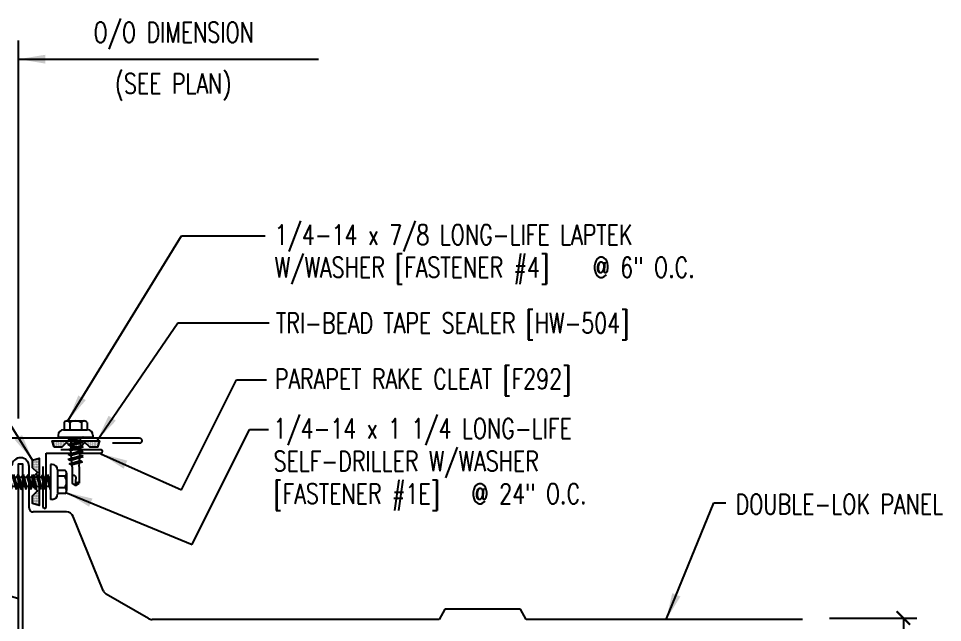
# Model space of a CAD drawing. Extents: x 10.1 to 39.2, y 12.3 to 39.
# Drawn here: x 22.02 to 39.24, y 27.73 to 38.97 of the extents above; entities that cross this region are included whole.
import ezdxf

# ---------------------------------------------------------------- set-up
doc = ezdxf.new("R2010")
doc.units = 0
doc.header["$LTSCALE"] = 4
doc.header["$MEASUREMENT"] = 0
doc.layers.get('0').update_dxf_attribs({"linetype": 'CONTINUOUS'})
doc.layers.get('DEFPOINTS').update_dxf_attribs({"linetype": 'CONTINUOUS'})
for name, color, linetype in [('ANNTEXT', 2, 'CONTINUOUS'), ('DIM', 7, 'CONTINUOUS'), ('FASTENER', 9, 'CONTINUOUS'), ('PANEL', 11, 'CONTINUOUS'), ('STLA', 10, 'CONTINUOUS'), ('TAPE', 8, 'CONTINUOUS'), ('TEXT', 2, 'CONTINUOUS'), ('TRIM', 6, 'CONTINUOUS')]:
    doc.layers.add(name, color=color, linetype=linetype)
doc.styles.add('TEXT1', font='ROMANS.shx', dxfattribs={"width": 0.75, "height": 0.375})
doc.dimstyles.new('DETAIL', dxfattribs={"dimscale": 4, "dimtxt": 0.09375, "dimasz": 0.0625, "dimexe": 0.0625, "dimexo": 0.125, "dimgap": 0.0625, "dimtad": 1, "dimdec": 4, "dimzin": 3, "dimdsep": 46, "dimlunit": 4, "dimtxsty": 'TEXT1', "dimblk": 'ARCHTICK', "dimcen": 0.0625, "dimclrd": 7, "dimclre": 7, "dimclrt": 2, "dimadec": 0, "dimazin": 0, "dimtfac": 0.59375, "dimtdec": 4, "dimtmove": 0, "dimatfit": 3, "dimfxl": 0, "dimfrac": 2, "dimtolj": 1, "dimtzin": 3, "dimarcsym": 0})
doc.dimstyles.new('DETAIL$7', dxfattribs={"dimscale": 4, "dimtxt": 0.09375, "dimasz": 0.125, "dimexe": 0.0625, "dimexo": 0.125, "dimgap": 0.0625, "dimtad": 1, "dimdec": 4, "dimzin": 3, "dimdsep": 46, "dimlunit": 4, "dimtxsty": 'TEXT1', "dimblk": 'ARCHTICK', "dimcen": 0.0625, "dimclrd": 7, "dimclre": 7, "dimclrt": 2, "dimadec": 0, "dimazin": 0, "dimtfac": 0.59375, "dimtdec": 4, "dimtmove": 2, "dimatfit": 3, "dimfxl": 0, "dimfrac": 2, "dimtolj": 1, "dimtzin": 3, "dimarcsym": 0})

# ---------------------------------------------------------------- blocks, each defined once
blk = doc.blocks.new('*X6')
at = {"color": 0}
for p, q in [((-0.434, 0.135), (-0.434, 0.135)), ((-0.434, 0.123), (-0.434, 0.123)), ((-0.422, 0.141), (-0.422, 0.141)), ((-0.422, 0.129), (-0.422, 0.129)), ((-0.422, 0.117), (-0.422, 0.117)), ((-0.422, 0.105), (-0.422, 0.105)), ((-0.422, 0.094), (-0.422, 0.094)), ((-0.422, 0.082), (-0.422, 0.082)), ((-0.41, 0.135), (-0.41, 0.135)), ((-0.41, 0.123), (-0.41, 0.123)), ((-0.41, 0.111), (-0.41, 0.111)), ((-0.41, 0.1), (-0.41, 0.1)), ((-0.41, 0.088), (-0.41, 0.088)), ((-0.41, 0.076), (-0.41, 0.076)), ((-0.41, 0.064), (-0.41, 0.064)), ((-0.41, 0.053), (-0.41, 0.053)), ((-0.41, 0.041), (-0.41, 0.041)), ((-0.398, 0.141), (-0.398, 0.141)), ((-0.398, 0.129), (-0.398, 0.129)), ((-0.398, 0.117), (-0.398, 0.117)), ((-0.398, 0.105), (-0.398, 0.105)), ((-0.398, 0.094), (-0.398, 0.094)), ((-0.398, 0.082), (-0.398, 0.082)), ((-0.398, 0.07), (-0.398, 0.07)), ((-0.398, 0.059), (-0.398, 0.059)), ((-0.398, 0.047), (-0.398, 0.047)), ((-0.398, 0.035), (-0.398, 0.035)), ((-0.398, 0.023), (-0.398, 0.023)), ((-0.387, 0.135), (-0.387, 0.135)), ((-0.387, 0.123), (-0.387, 0.123)), ((-0.387, 0.111), (-0.387, 0.111)), ((-0.387, 0.1), (-0.387, 0.1)), ((-0.387, 0.088), (-0.387, 0.088)), ((-0.387, 0.076), (-0.387, 0.076)), ((-0.387, 0.064), (-0.387, 0.064)), ((-0.387, 0.053), (-0.387, 0.053)), ((-0.387, 0.041), (-0.387, 0.041)), ((-0.387, 0.029), (-0.387, 0.029)), ((-0.375, 0.141), (-0.375, 0.141)), ((-0.375, 0.129), (-0.375, 0.129)), ((-0.375, 0.117), (-0.375, 0.117)), ((-0.375, 0.105), (-0.375, 0.105)), ((-0.375, 0.094), (-0.375, 0.094)), ((-0.375, 0.082), (-0.375, 0.082)), ((-0.375, 0.07), (-0.375, 0.07)), ((-0.375, 0.059), (-0.375, 0.059)), ((-0.375, 0.047), (-0.375, 0.047)), ((-0.375, 0.035), (-0.375, 0.035)), ((-0.375, 0.023), (-0.375, 0.023)), ((-0.363, 0.135), (-0.363, 0.135)), ((-0.363, 0.123), (-0.363, 0.123)), ((-0.363, 0.111), (-0.363, 0.111)), ((-0.363, 0.1), (-0.363, 0.1)), ((-0.363, 0.088), (-0.363, 0.088)), ((-0.363, 0.076), (-0.363, 0.076)), ((-0.363, 0.064), (-0.363, 0.064)), ((-0.363, 0.053), (-0.363, 0.053)), ((-0.363, 0.041), (-0.363, 0.041)), ((-0.363, 0.029), (-0.363, 0.029)), ((-0.352, 0.141), (-0.352, 0.141)), ((-0.352, 0.129), (-0.352, 0.129)), ((-0.352, 0.117), (-0.352, 0.117)), ((-0.352, 0.105), (-0.352, 0.105)), ((-0.352, 0.094), (-0.352, 0.094)), ((-0.352, 0.082), (-0.352, 0.082)), ((-0.352, 0.07), (-0.352, 0.07)), ((-0.352, 0.059), (-0.352, 0.059)), ((-0.352, 0.047), (-0.352, 0.047)), ((-0.352, 0.035), (-0.352, 0.035)), ((-0.352, 0.023), (-0.352, 0.023)), ((-0.34, 0.135), (-0.34, 0.135)), ((-0.34, 0.123), (-0.34, 0.123)), ((-0.34, 0.111), (-0.34, 0.111)), ((-0.34, 0.1), (-0.34, 0.1)), ((-0.34, 0.088), (-0.34, 0.088)), ((-0.34, 0.076), (-0.34, 0.076)), ((-0.34, 0.064), (-0.34, 0.064)), ((-0.34, 0.053), (-0.34, 0.053)), ((-0.34, 0.041), (-0.34, 0.041)), ((-0.34, 0.029), (-0.34, 0.029)), ((-0.328, 0.141), (-0.328, 0.141)), ((-0.328, 0.129), (-0.328, 0.129)), ((-0.328, 0.117), (-0.328, 0.117)), ((-0.328, 0.105), (-0.328, 0.105)), ((-0.328, 0.094), (-0.328, 0.094)), ((-0.328, 0.082), (-0.328, 0.082)), ((-0.328, 0.07), (-0.328, 0.07)), ((-0.328, 0.059), (-0.328, 0.059)), ((-0.328, 0.047), (-0.328, 0.047)), ((-0.328, 0.035), (-0.328, 0.035)), ((-0.328, 0.023), (-0.328, 0.023)), ((-0.316, 0.135), (-0.316, 0.135)), ((-0.316, 0.123), (-0.316, 0.123)), ((-0.316, 0.111), (-0.316, 0.111)), ((-0.316, 0.1), (-0.316, 0.1)), ((-0.316, 0.088), (-0.316, 0.088)), ((-0.316, 0.076), (-0.316, 0.076)), ((-0.316, 0.064), (-0.316, 0.064)), ((-0.316, 0.053), (-0.316, 0.053)), ((-0.316, 0.041), (-0.316, 0.041)), ((-0.316, 0.029), (-0.316, 0.029)), ((-0.305, 0.141), (-0.305, 0.141)), ((-0.305, 0.129), (-0.305, 0.129)), ((-0.305, 0.117), (-0.305, 0.117)), ((-0.305, 0.105), (-0.305, 0.105)), ((-0.305, 0.094), (-0.305, 0.094)), ((-0.305, 0.082), (-0.305, 0.082)), ((-0.305, 0.07), (-0.305, 0.07)), ((-0.305, 0.059), (-0.305, 0.059)), ((-0.305, 0.047), (-0.305, 0.047)), ((-0.305, 0.035), (-0.305, 0.035)), ((-0.305, 0.023), (-0.305, 0.023)), ((-0.293, 0.135), (-0.293, 0.135)), ((-0.293, 0.123), (-0.293, 0.123)), ((-0.293, 0.111), (-0.293, 0.111)), ((-0.293, 0.1), (-0.293, 0.1)), ((-0.293, 0.088), (-0.293, 0.088)), ((-0.293, 0.076), (-0.293, 0.076)), ((-0.293, 0.064), (-0.293, 0.064)), ((-0.293, 0.053), (-0.293, 0.053)), ((-0.293, 0.041), (-0.293, 0.041)), ((-0.293, 0.029), (-0.293, 0.029)), ((-0.281, 0.141), (-0.281, 0.141)), ((-0.281, 0.129), (-0.281, 0.129)), ((-0.281, 0.117), (-0.281, 0.117)), ((-0.281, 0.105), (-0.281, 0.105)), ((-0.281, 0.094), (-0.281, 0.094)), ((-0.281, 0.082), (-0.281, 0.082)), ((-0.281, 0.07), (-0.281, 0.07)), ((-0.281, 0.059), (-0.281, 0.059)), ((-0.281, 0.047), (-0.281, 0.047)), ((-0.281, 0.035), (-0.281, 0.035)), ((-0.281, 0.023), (-0.281, 0.023)), ((-0.27, 0.135), (-0.27, 0.135)), ((-0.27, 0.123), (-0.27, 0.123)), ((-0.27, 0.111), (-0.27, 0.111)), ((-0.27, 0.1), (-0.27, 0.1)), ((-0.27, 0.088), (-0.27, 0.088)), ((-0.27, 0.076), (-0.27, 0.076)), ((-0.27, 0.064), (-0.27, 0.064)), ((-0.27, 0.053), (-0.27, 0.053)), ((-0.27, 0.041), (-0.27, 0.041)), ((-0.27, 0.029), (-0.27, 0.029)), ((-0.258, 0.141), (-0.258, 0.141)), ((-0.258, 0.129), (-0.258, 0.129)), ((-0.258, 0.117), (-0.258, 0.117)), ((-0.258, 0.105), (-0.258, 0.105)), ((-0.258, 0.094), (-0.258, 0.094)), ((-0.258, 0.082), (-0.258, 0.082)), ((-0.258, 0.07), (-0.258, 0.07)), ((-0.258, 0.059), (-0.258, 0.059)), ((-0.258, 0.047), (-0.258, 0.047)), ((-0.258, 0.035), (-0.258, 0.035)), ((-0.258, 0.023), (-0.258, 0.023)), ((-0.246, 0.135), (-0.246, 0.135)), ((-0.246, 0.123), (-0.246, 0.123)), ((-0.246, 0.111), (-0.246, 0.111)), ((-0.246, 0.1), (-0.246, 0.1)), ((-0.246, 0.088), (-0.246, 0.088)), ((-0.246, 0.076), (-0.246, 0.076)), ((-0.246, 0.064), (-0.246, 0.064)), ((-0.246, 0.053), (-0.246, 0.053)), ((-0.246, 0.041), (-0.246, 0.041)), ((-0.234, 0.141), (-0.234, 0.141)), ((-0.234, 0.129), (-0.234, 0.129)), ((-0.234, 0.117), (-0.234, 0.117)), ((-0.234, 0.105), (-0.234, 0.105)), ((-0.234, 0.094), (-0.234, 0.094)), ((-0.234, 0.082), (-0.234, 0.082)), ((-0.234, 0.07), (-0.234, 0.07)), ((-0.234, 0.059), (-0.234, 0.059)), ((-0.234, 0.047), (-0.234, 0.047)), ((-0.223, 0.135), (-0.223, 0.135)), ((-0.223, 0.123), (-0.223, 0.123)), ((-0.223, 0.111), (-0.223, 0.111)), ((-0.223, 0.1), (-0.223, 0.1)), ((-0.223, 0.088), (-0.223, 0.088)), ((-0.223, 0.076), (-0.223, 0.076)), ((-0.223, 0.064), (-0.223, 0.064)), ((-0.211, 0.141), (-0.211, 0.141)), ((-0.211, 0.129), (-0.211, 0.129)), ((-0.211, 0.117), (-0.211, 0.117)), ((-0.211, 0.105), (-0.211, 0.105)), ((-0.211, 0.094), (-0.211, 0.094)), ((-0.211, 0.082), (-0.211, 0.082)), ((-0.211, 0.07), (-0.211, 0.07)), ((-0.199, 0.135), (-0.199, 0.135)), ((-0.199, 0.123), (-0.199, 0.123)), ((-0.199, 0.111), (-0.199, 0.111)), ((-0.199, 0.1), (-0.199, 0.1)), ((-0.199, 0.088), (-0.199, 0.088)), ((-0.188, 0.141), (-0.188, 0.141)), ((-0.188, 0.129), (-0.188, 0.129)), ((-0.188, 0.117), (-0.188, 0.117)), ((-0.188, 0.105), (-0.188, 0.105)), ((-0.188, 0.094), (-0.188, 0.094)), ((-0.176, 0.135), (-0.176, 0.135)), ((-0.176, 0.123), (-0.176, 0.123)), ((-0.176, 0.111), (-0.176, 0.111)), ((-0.164, 0.141), (-0.164, 0.141)), ((-0.164, 0.129), (-0.164, 0.129)), ((-0.164, 0.117), (-0.164, 0.117)), ((-0.164, 0.105), (-0.164, 0.105)), ((-0.152, 0.135), (-0.152, 0.135)), ((-0.152, 0.123), (-0.152, 0.123)), ((-0.152, 0.111), (-0.152, 0.111)), ((-0.152, 0.1), (-0.152, 0.1)), ((-0.141, 0.141), (-0.141, 0.141)), ((-0.141, 0.129), (-0.141, 0.129)), ((-0.141, 0.117), (-0.141, 0.117)), ((-0.141, 0.105), (-0.141, 0.105)), ((-0.141, 0.094), (-0.141, 0.094)), ((-0.141, 0.082), (-0.141, 0.082)), ((-0.129, 0.135), (-0.129, 0.135)), ((-0.129, 0.123), (-0.129, 0.123)), ((-0.129, 0.111), (-0.129, 0.111)), ((-0.129, 0.1), (-0.129, 0.1)), ((-0.129, 0.088), (-0.129, 0.088)), ((-0.129, 0.076), (-0.129, 0.076)), ((-0.117, 0.141), (-0.117, 0.141)), ((-0.117, 0.129), (-0.117, 0.129)), ((-0.117, 0.117), (-0.117, 0.117)), ((-0.117, 0.105), (-0.117, 0.105)), ((-0.117, 0.094), (-0.117, 0.094)), ((-0.117, 0.082), (-0.117, 0.082)), ((-0.117, 0.07), (-0.117, 0.07)), ((-0.117, 0.059), (-0.117, 0.059)), ((-0.105, 0.135), (-0.105, 0.135)), ((-0.105, 0.123), (-0.105, 0.123)), ((-0.105, 0.111), (-0.105, 0.111)), ((-0.105, 0.1), (-0.105, 0.1)), ((-0.105, 0.088), (-0.105, 0.088)), ((-0.105, 0.076), (-0.105, 0.076)), ((-0.105, 0.064), (-0.105, 0.064)), ((-0.105, 0.053), (-0.105, 0.053)), ((-0.094, 0.141), (-0.094, 0.141)), ((-0.094, 0.129), (-0.094, 0.129)), ((-0.094, 0.117), (-0.094, 0.117)), ((-0.094, 0.105), (-0.094, 0.105)), ((-0.094, 0.094), (-0.094, 0.094)), ((-0.094, 0.082), (-0.094, 0.082)), ((-0.094, 0.07), (-0.094, 0.07)), ((-0.094, 0.059), (-0.094, 0.059)), ((-0.094, 0.047), (-0.094, 0.047)), ((-0.094, 0.035), (-0.094, 0.035)), ((-0.082, 0.135), (-0.082, 0.135)), ((-0.082, 0.123), (-0.082, 0.123)), ((-0.082, 0.111), (-0.082, 0.111)), ((-0.082, 0.1), (-0.082, 0.1)), ((-0.082, 0.088), (-0.082, 0.088)), ((-0.082, 0.076), (-0.082, 0.076)), ((-0.082, 0.064), (-0.082, 0.064)), ((-0.082, 0.053), (-0.082, 0.053)), ((-0.082, 0.041), (-0.082, 0.041)), ((-0.082, 0.029), (-0.082, 0.029)), ((-0.07, 0.141), (-0.07, 0.141)), ((-0.07, 0.129), (-0.07, 0.129)), ((-0.07, 0.117), (-0.07, 0.117)), ((-0.07, 0.105), (-0.07, 0.105)), ((-0.07, 0.094), (-0.07, 0.094)), ((-0.07, 0.082), (-0.07, 0.082)), ((-0.07, 0.07), (-0.07, 0.07)), ((-0.07, 0.059), (-0.07, 0.059)), ((-0.07, 0.047), (-0.07, 0.047)), ((-0.07, 0.035), (-0.07, 0.035)), ((-0.07, 0.023), (-0.07, 0.023)), ((-0.059, 0.135), (-0.059, 0.135)), ((-0.059, 0.123), (-0.059, 0.123)), ((-0.059, 0.111), (-0.059, 0.111)), ((-0.059, 0.1), (-0.059, 0.1)), ((-0.059, 0.088), (-0.059, 0.088)), ((-0.059, 0.076), (-0.059, 0.076)), ((-0.059, 0.064), (-0.059, 0.064)), ((-0.059, 0.053), (-0.059, 0.053)), ((-0.059, 0.041), (-0.059, 0.041)), ((-0.059, 0.029), (-0.059, 0.029)), ((-0.047, 0.141), (-0.047, 0.141)), ((-0.047, 0.129), (-0.047, 0.129)), ((-0.047, 0.117), (-0.047, 0.117)), ((-0.047, 0.105), (-0.047, 0.105)), ((-0.047, 0.094), (-0.047, 0.094)), ((-0.047, 0.082), (-0.047, 0.082)), ((-0.047, 0.07), (-0.047, 0.07)), ((-0.047, 0.059), (-0.047, 0.059)), ((-0.047, 0.047), (-0.047, 0.047)), ((-0.047, 0.035), (-0.047, 0.035)), ((-0.047, 0.023), (-0.047, 0.023)), ((-0.035, 0.135), (-0.035, 0.135)), ((-0.035, 0.123), (-0.035, 0.123)), ((-0.035, 0.111), (-0.035, 0.111)), ((-0.035, 0.1), (-0.035, 0.1)), ((-0.035, 0.088), (-0.035, 0.088)), ((-0.035, 0.076), (-0.035, 0.076)), ((-0.035, 0.064), (-0.035, 0.064)), ((-0.035, 0.053), (-0.035, 0.053)), ((-0.035, 0.041), (-0.035, 0.041)), ((-0.035, 0.029), (-0.035, 0.029)), ((-0.023, 0.141), (-0.023, 0.141)), ((-0.023, 0.129), (-0.023, 0.129)), ((-0.023, 0.117), (-0.023, 0.117)), ((-0.023, 0.105), (-0.023, 0.105)), ((-0.023, 0.094), (-0.023, 0.094)), ((-0.023, 0.082), (-0.023, 0.082)), ((-0.023, 0.07), (-0.023, 0.07)), ((-0.023, 0.059), (-0.023, 0.059)), ((-0.023, 0.047), (-0.023, 0.047)), ((-0.023, 0.035), (-0.023, 0.035)), ((-0.023, 0.023), (-0.023, 0.023)), ((-0.012, 0.135), (-0.012, 0.135)), ((-0.012, 0.123), (-0.012, 0.123)), ((-0.012, 0.111), (-0.012, 0.111)), ((-0.012, 0.1), (-0.012, 0.1)), ((-0.012, 0.088), (-0.012, 0.088)), ((-0.012, 0.076), (-0.012, 0.076)), ((-0.012, 0.064), (-0.012, 0.064)), ((-0.012, 0.053), (-0.012, 0.053)), ((-0.012, 0.041), (-0.012, 0.041)), ((-0.012, 0.029), (-0.012, 0.029)), ((0, 0.141), (0, 0.141)), ((0, 0.129), (0, 0.129)), ((0, 0.117), (0, 0.117)), ((0, 0.105), (0, 0.105)), ((0, 0.094), (0, 0.094)), ((0, 0.082), (0, 0.082)), ((0, 0.07), (0, 0.07)), ((0, 0.059), (0, 0.059)), ((0, 0.047), (0, 0.047)), ((0, 0.035), (0, 0.035)), ((0, 0.023), (0, 0.023)), ((0.012, 0.135), (0.012, 0.135)), ((0.012, 0.123), (0.012, 0.123)), ((0.012, 0.111), (0.012, 0.111)), ((0.012, 0.1), (0.012, 0.1)), ((0.012, 0.088), (0.012, 0.088)), ((0.012, 0.076), (0.012, 0.076)), ((0.012, 0.064), (0.012, 0.064)), ((0.012, 0.053), (0.012, 0.053)), ((0.012, 0.041), (0.012, 0.041)), ((0.012, 0.029), (0.012, 0.029)), ((0.023, 0.141), (0.023, 0.141)), ((0.023, 0.129), (0.023, 0.129)), ((0.023, 0.117), (0.023, 0.117)), ((0.023, 0.105), (0.023, 0.105)), ((0.023, 0.094), (0.023, 0.094)), ((0.023, 0.082), (0.023, 0.082)), ((0.023, 0.07), (0.023, 0.07)), ((0.023, 0.059), (0.023, 0.059)), ((0.023, 0.047), (0.023, 0.047)), ((0.023, 0.035), (0.023, 0.035)), ((0.023, 0.023), (0.023, 0.023)), ((0.035, 0.135), (0.035, 0.135)), ((0.035, 0.123), (0.035, 0.123)), ((0.035, 0.111), (0.035, 0.111)), ((0.035, 0.1), (0.035, 0.1)), ((0.035, 0.088), (0.035, 0.088)), ((0.035, 0.076), (0.035, 0.076)), ((0.035, 0.064), (0.035, 0.064)), ((0.035, 0.053), (0.035, 0.053)), ((0.035, 0.041), (0.035, 0.041)), ((0.035, 0.029), (0.035, 0.029)), ((0.047, 0.141), (0.047, 0.141)), ((0.047, 0.129), (0.047, 0.129)), ((0.047, 0.117), (0.047, 0.117)), ((0.047, 0.105), (0.047, 0.105)), ((0.047, 0.094), (0.047, 0.094)), ((0.047, 0.082), (0.047, 0.082)), ((0.047, 0.07), (0.047, 0.07)), ((0.047, 0.059), (0.047, 0.059)), ((0.047, 0.047), (0.047, 0.047)), ((0.047, 0.035), (0.047, 0.035)), ((0.047, 0.023), (0.047, 0.023)), ((0.059, 0.135), (0.059, 0.135)), ((0.059, 0.123), (0.059, 0.123)), ((0.059, 0.111), (0.059, 0.111)), ((0.059, 0.1), (0.059, 0.1)), ((0.059, 0.088), (0.059, 0.088)), ((0.059, 0.076), (0.059, 0.076)), ((0.059, 0.064), (0.059, 0.064)), ((0.059, 0.053), (0.059, 0.053)), ((0.059, 0.041), (0.059, 0.041)), ((0.059, 0.029), (0.059, 0.029)), ((0.07, 0.141), (0.07, 0.141)), ((0.07, 0.129), (0.07, 0.129)), ((0.07, 0.117), (0.07, 0.117)), ((0.07, 0.105), (0.07, 0.105)), ((0.07, 0.094), (0.07, 0.094)), ((0.07, 0.082), (0.07, 0.082)), ((0.07, 0.07), (0.07, 0.07)), ((0.07, 0.059), (0.07, 0.059)), ((0.07, 0.047), (0.07, 0.047)), ((0.07, 0.035), (0.07, 0.035)), ((0.07, 0.023), (0.07, 0.023)), ((0.082, 0.135), (0.082, 0.135)), ((0.082, 0.123), (0.082, 0.123)), ((0.082, 0.111), (0.082, 0.111)), ((0.082, 0.1), (0.082, 0.1)), ((0.082, 0.088), (0.082, 0.088)), ((0.082, 0.076), (0.082, 0.076)), ((0.082, 0.064), (0.082, 0.064)), ((0.082, 0.053), (0.082, 0.053)), ((0.082, 0.041), (0.082, 0.041)), ((0.082, 0.029), (0.082, 0.029)), ((0.094, 0.141), (0.094, 0.141)), ((0.094, 0.129), (0.094, 0.129)), ((0.094, 0.117), (0.094, 0.117)), ((0.094, 0.105), (0.094, 0.105)), ((0.094, 0.094), (0.094, 0.094)), ((0.094, 0.082), (0.094, 0.082)), ((0.094, 0.07), (0.094, 0.07)), ((0.094, 0.059), (0.094, 0.059)), ((0.094, 0.047), (0.094, 0.047)), ((0.094, 0.035), (0.094, 0.035)), ((0.105, 0.135), (0.105, 0.135)), ((0.105, 0.123), (0.105, 0.123)), ((0.105, 0.111), (0.105, 0.111)), ((0.105, 0.1), (0.105, 0.1)), ((0.105, 0.088), (0.105, 0.088)), ((0.105, 0.076), (0.105, 0.076)), ((0.105, 0.064), (0.105, 0.064)), ((0.105, 0.053), (0.105, 0.053)), ((0.117, 0.141), (0.117, 0.141)), ((0.117, 0.129), (0.117, 0.129)), ((0.117, 0.117), (0.117, 0.117)), ((0.117, 0.105), (0.117, 0.105)), ((0.117, 0.094), (0.117, 0.094)), ((0.117, 0.082), (0.117, 0.082)), ((0.117, 0.07), (0.117, 0.07)), ((0.117, 0.059), (0.117, 0.059)), ((0.129, 0.135), (0.129, 0.135)), ((0.129, 0.123), (0.129, 0.123)), ((0.129, 0.111), (0.129, 0.111)), ((0.129, 0.1), (0.129, 0.1)), ((0.129, 0.088), (0.129, 0.088)), ((0.129, 0.076), (0.129, 0.076)), ((0.141, 0.141), (0.141, 0.141)), ((0.141, 0.129), (0.141, 0.129)), ((0.141, 0.117), (0.141, 0.117)), ((0.141, 0.105), (0.141, 0.105)), ((0.141, 0.094), (0.141, 0.094)), ((0.141, 0.082), (0.141, 0.082)), ((0.152, 0.135), (0.152, 0.135)), ((0.152, 0.123), (0.152, 0.123)), ((0.152, 0.111), (0.152, 0.111)), ((0.152, 0.1), (0.152, 0.1)), ((0.164, 0.141), (0.164, 0.141)), ((0.164, 0.129), (0.164, 0.129)), ((0.164, 0.117), (0.164, 0.117)), ((0.164, 0.105), (0.164, 0.105)), ((0.176, 0.135), (0.176, 0.135)), ((0.176, 0.123), (0.176, 0.123)), ((0.176, 0.111), (0.176, 0.111)), ((0.188, 0.141), (0.188, 0.141)), ((0.188, 0.129), (0.188, 0.129)), ((0.188, 0.117), (0.188, 0.117)), ((0.188, 0.105), (0.188, 0.105)), ((0.188, 0.094), (0.188, 0.094)), ((0.199, 0.135), (0.199, 0.135)), ((0.199, 0.123), (0.199, 0.123)), ((0.199, 0.111), (0.199, 0.111)), ((0.199, 0.1), (0.199, 0.1)), ((0.199, 0.088), (0.199, 0.088)), ((0.211, 0.141), (0.211, 0.141)), ((0.211, 0.129), (0.211, 0.129)), ((0.211, 0.117), (0.211, 0.117)), ((0.211, 0.105), (0.211, 0.105)), ((0.211, 0.094), (0.211, 0.094)), ((0.211, 0.082), (0.211, 0.082)), ((0.211, 0.07), (0.211, 0.07)), ((0.223, 0.135), (0.223, 0.135)), ((0.223, 0.123), (0.223, 0.123)), ((0.223, 0.111), (0.223, 0.111)), ((0.223, 0.1), (0.223, 0.1)), ((0.223, 0.088), (0.223, 0.088)), ((0.223, 0.076), (0.223, 0.076)), ((0.223, 0.064), (0.223, 0.064)), ((0.234, 0.141), (0.234, 0.141)), ((0.234, 0.129), (0.234, 0.129)), ((0.234, 0.117), (0.234, 0.117)), ((0.234, 0.105), (0.234, 0.105)), ((0.234, 0.094), (0.234, 0.094)), ((0.234, 0.082), (0.234, 0.082)), ((0.234, 0.07), (0.234, 0.07)), ((0.234, 0.059), (0.234, 0.059)), ((0.234, 0.047), (0.234, 0.047)), ((0.246, 0.135), (0.246, 0.135)), ((0.246, 0.123), (0.246, 0.123)), ((0.246, 0.111), (0.246, 0.111)), ((0.246, 0.1), (0.246, 0.1)), ((0.246, 0.088), (0.246, 0.088)), ((0.246, 0.076), (0.246, 0.076)), ((0.246, 0.064), (0.246, 0.064)), ((0.246, 0.053), (0.246, 0.053)), ((0.246, 0.041), (0.246, 0.041)), ((0.258, 0.141), (0.258, 0.141)), ((0.258, 0.129), (0.258, 0.129)), ((0.258, 0.117), (0.258, 0.117)), ((0.258, 0.105), (0.258, 0.105)), ((0.258, 0.094), (0.258, 0.094)), ((0.258, 0.082), (0.258, 0.082)), ((0.258, 0.07), (0.258, 0.07)), ((0.258, 0.059), (0.258, 0.059)), ((0.258, 0.047), (0.258, 0.047)), ((0.258, 0.035), (0.258, 0.035)), ((0.258, 0.023), (0.258, 0.023)), ((0.27, 0.135), (0.27, 0.135)), ((0.27, 0.123), (0.27, 0.123)), ((0.27, 0.111), (0.27, 0.111)), ((0.27, 0.1), (0.27, 0.1)), ((0.27, 0.088), (0.27, 0.088)), ((0.27, 0.076), (0.27, 0.076)), ((0.27, 0.064), (0.27, 0.064)), ((0.27, 0.053), (0.27, 0.053)), ((0.27, 0.041), (0.27, 0.041)), ((0.27, 0.029), (0.27, 0.029)), ((0.281, 0.141), (0.281, 0.141)), ((0.281, 0.129), (0.281, 0.129)), ((0.281, 0.117), (0.281, 0.117)), ((0.281, 0.105), (0.281, 0.105)), ((0.281, 0.094), (0.281, 0.094)), ((0.281, 0.082), (0.281, 0.082)), ((0.281, 0.07), (0.281, 0.07)), ((0.281, 0.059), (0.281, 0.059)), ((0.281, 0.047), (0.281, 0.047)), ((0.281, 0.035), (0.281, 0.035)), ((0.281, 0.023), (0.281, 0.023)), ((0.293, 0.135), (0.293, 0.135)), ((0.293, 0.123), (0.293, 0.123)), ((0.293, 0.111), (0.293, 0.111)), ((0.293, 0.1), (0.293, 0.1)), ((0.293, 0.088), (0.293, 0.088)), ((0.293, 0.076), (0.293, 0.076)), ((0.293, 0.064), (0.293, 0.064)), ((0.293, 0.053), (0.293, 0.053)), ((0.293, 0.041), (0.293, 0.041)), ((0.293, 0.029), (0.293, 0.029)), ((0.305, 0.141), (0.305, 0.141)), ((0.305, 0.129), (0.305, 0.129)), ((0.305, 0.117), (0.305, 0.117)), ((0.305, 0.105), (0.305, 0.105)), ((0.305, 0.094), (0.305, 0.094)), ((0.305, 0.082), (0.305, 0.082)), ((0.305, 0.07), (0.305, 0.07)), ((0.305, 0.059), (0.305, 0.059)), ((0.305, 0.047), (0.305, 0.047)), ((0.305, 0.035), (0.305, 0.035)), ((0.305, 0.023), (0.305, 0.023)), ((0.316, 0.135), (0.316, 0.135)), ((0.316, 0.123), (0.316, 0.123)), ((0.316, 0.111), (0.316, 0.111)), ((0.316, 0.1), (0.316, 0.1)), ((0.316, 0.088), (0.316, 0.088)), ((0.316, 0.076), (0.316, 0.076)), ((0.316, 0.064), (0.316, 0.064)), ((0.316, 0.053), (0.316, 0.053)), ((0.316, 0.041), (0.316, 0.041)), ((0.316, 0.029), (0.316, 0.029)), ((0.328, 0.141), (0.328, 0.141)), ((0.328, 0.129), (0.328, 0.129)), ((0.328, 0.117), (0.328, 0.117)), ((0.328, 0.105), (0.328, 0.105)), ((0.328, 0.094), (0.328, 0.094)), ((0.328, 0.082), (0.328, 0.082)), ((0.328, 0.07), (0.328, 0.07)), ((0.328, 0.059), (0.328, 0.059)), ((0.328, 0.047), (0.328, 0.047)), ((0.328, 0.035), (0.328, 0.035)), ((0.328, 0.023), (0.328, 0.023)), ((0.34, 0.135), (0.34, 0.135)), ((0.34, 0.123), (0.34, 0.123)), ((0.34, 0.111), (0.34, 0.111)), ((0.34, 0.1), (0.34, 0.1)), ((0.34, 0.088), (0.34, 0.088)), ((0.34, 0.076), (0.34, 0.076)), ((0.34, 0.064), (0.34, 0.064)), ((0.34, 0.053), (0.34, 0.053)), ((0.34, 0.041), (0.34, 0.041)), ((0.34, 0.029), (0.34, 0.029)), ((0.352, 0.141), (0.352, 0.141)), ((0.352, 0.129), (0.352, 0.129)), ((0.352, 0.117), (0.352, 0.117)), ((0.352, 0.105), (0.352, 0.105)), ((0.352, 0.094), (0.352, 0.094)), ((0.352, 0.082), (0.352, 0.082)), ((0.352, 0.07), (0.352, 0.07)), ((0.352, 0.059), (0.352, 0.059)), ((0.352, 0.047), (0.352, 0.047)), ((0.352, 0.035), (0.352, 0.035)), ((0.352, 0.023), (0.352, 0.023)), ((0.363, 0.135), (0.363, 0.135)), ((0.363, 0.123), (0.363, 0.123)), ((0.363, 0.111), (0.363, 0.111)), ((0.363, 0.1), (0.363, 0.1)), ((0.363, 0.088), (0.363, 0.088)), ((0.363, 0.076), (0.363, 0.076)), ((0.363, 0.064), (0.363, 0.064)), ((0.363, 0.053), (0.363, 0.053)), ((0.363, 0.041), (0.363, 0.041)), ((0.363, 0.029), (0.363, 0.029)), ((0.375, 0.141), (0.375, 0.141)), ((0.375, 0.129), (0.375, 0.129)), ((0.375, 0.117), (0.375, 0.117)), ((0.375, 0.105), (0.375, 0.105)), ((0.375, 0.094), (0.375, 0.094)), ((0.375, 0.082), (0.375, 0.082)), ((0.375, 0.07), (0.375, 0.07)), ((0.375, 0.059), (0.375, 0.059)), ((0.375, 0.047), (0.375, 0.047)), ((0.375, 0.035), (0.375, 0.035)), ((0.375, 0.023), (0.375, 0.023)), ((0.387, 0.135), (0.387, 0.135)), ((0.387, 0.123), (0.387, 0.123)), ((0.387, 0.111), (0.387, 0.111)), ((0.387, 0.1), (0.387, 0.1)), ((0.387, 0.088), (0.387, 0.088)), ((0.387, 0.076), (0.387, 0.076)), ((0.387, 0.064), (0.387, 0.064)), ((0.387, 0.053), (0.387, 0.053)), ((0.387, 0.041), (0.387, 0.041)), ((0.387, 0.029), (0.387, 0.029)), ((0.398, 0.141), (0.398, 0.141)), ((0.398, 0.129), (0.398, 0.129)), ((0.398, 0.117), (0.398, 0.117)), ((0.398, 0.105), (0.398, 0.105)), ((0.398, 0.094), (0.398, 0.094)), ((0.398, 0.082), (0.398, 0.082)), ((0.398, 0.07), (0.398, 0.07)), ((0.398, 0.059), (0.398, 0.059)), ((0.398, 0.047), (0.398, 0.047)), ((0.398, 0.035), (0.398, 0.035)), ((0.398, 0.023), (0.398, 0.023)), ((0.41, 0.135), (0.41, 0.135)), ((0.41, 0.123), (0.41, 0.123)), ((0.41, 0.111), (0.41, 0.111)), ((0.41, 0.1), (0.41, 0.1)), ((0.41, 0.088), (0.41, 0.088)), ((0.41, 0.076), (0.41, 0.076)), ((0.41, 0.064), (0.41, 0.064)), ((0.41, 0.053), (0.41, 0.053)), ((0.41, 0.041), (0.41, 0.041)), ((0.422, 0.141), (0.422, 0.141)), ((0.422, 0.129), (0.422, 0.129)), ((0.422, 0.117), (0.422, 0.117)), ((0.422, 0.105), (0.422, 0.105)), ((0.422, 0.094), (0.422, 0.094)), ((0.422, 0.082), (0.422, 0.082)), ((0.434, 0.135), (0.434, 0.135)), ((0.434, 0.123), (0.434, 0.123))]:
    blk.add_line(p, q, dxfattribs=at)
blk = doc.blocks.new('MB_DBTAP')
at = {"layer": 'TAPE', "color": 9}
blk.add_lwpolyline([(-0.403, 0.018), (-0.442, 0.141), (0.442, 0.141), (0.403, 0.018), (0.26, 0.018), (0.17, 0.109), (0.079, 0.018), (0, 0.018), (-0.079, 0.018), (-0.17, 0.109), (-0.26, 0.018)], close=True, dxfattribs=at)
at = {"layer": 'TAPE', "color": 251}
blk.add_blockref('*X6', (0, 0), dxfattribs=at)
blk = doc.blocks.new('MB_DW3')
at = {"layer": 'FASTENER'}
for p, q in [((-0.215, 0.305), (-0.215, 0.171)), ((-0.161, 0.337), (0.161, 0.337)), ((-0.107, 0.305), (-0.107, 0.171)), ((0.107, 0.305), (0.107, 0.171)), ((0.215, 0.305), (0.215, 0.171)), ((-0.324, 0.071), (-0.324, 0.037)), ((-0.324, 0.037), (0.324, 0.037)), ((-0.224, 0.171), (0.215, 0.171)), ((-0.139, -0.016), (0.046, 0.037)), ((-0.104, -0.036), (0.139, 0.033)), ((-0.086, 0.037), (0.086, 0.037)), ((-0.086, 0.037), (-0.086, -0.001)), ((0.086, 0.037), (0.133, 0.037)), ((0.086, 0.018), (0.086, -0.042)), ((0.139, 0.033), (0.133, 0.037)), ((0.324, 0.071), (0.324, 0.037)), ((-0.104, -0.036), (-0.139, -0.016)), ((-0.139, -0.107), (0.104, -0.038)), ((-0.104, -0.127), (-0.139, -0.107)), ((-0.139, -0.198), (0.104, -0.128)), ((-0.104, -0.127), (0.139, -0.058)), ((-0.104, -0.218), (0.139, -0.149)), ((-0.086, -0.031), (-0.086, -0.092)), ((-0.086, -0.122), (-0.086, -0.183)), ((0.086, -0.073), (0.086, -0.133)), ((0.086, -0.164), (0.086, -0.224)), ((0.139, -0.058), (0.104, -0.038)), ((0.139, -0.149), (0.104, -0.128)), ((-0.104, -0.218), (-0.139, -0.198)), ((-0.139, -0.289), (0.104, -0.219)), ((-0.104, -0.309), (-0.139, -0.289)), ((-0.139, -0.38), (0.104, -0.31)), ((-0.104, -0.309), (0.139, -0.239)), ((-0.104, -0.4), (0.139, -0.33)), ((-0.086, -0.213), (-0.086, -0.274)), ((-0.086, -0.304), (-0.086, -0.364)), ((0.086, -0.255), (0.086, -0.315)), ((0.139, -0.239), (0.104, -0.219)), ((0.139, -0.33), (0.104, -0.31)), ((-0.104, -0.4), (-0.139, -0.38)), ((-0.139, -0.47), (0.104, -0.401)), ((-0.104, -0.491), (-0.139, -0.47)), ((-0.139, -0.561), (0.104, -0.492)), ((-0.104, -0.491), (0.139, -0.421)), ((-0.104, -0.581), (0.139, -0.512)), ((-0.086, -0.395), (-0.086, -0.455)), ((-0.086, -0.486), (-0.086, -0.546)), ((0.086, -0.345), (0.086, -0.406)), ((0.086, -0.436), (0.086, -0.497)), ((0.139, -0.421), (0.104, -0.401)), ((0.139, -0.512), (0.104, -0.492)), ((-0.104, -0.581), (-0.139, -0.561)), ((-0.139, -0.652), (0.104, -0.583)), ((-0.104, -0.672), (-0.139, -0.652)), ((-0.139, -0.743), (0.104, -0.674)), ((-0.104, -0.672), (0.139, -0.603)), ((-0.086, -0.577), (-0.086, -0.637)), ((-0.086, -0.667), (-0.086, -0.728)), ((0.086, -0.527), (0.086, -0.588)), ((0.086, -0.618), (0.086, -0.679)), ((0.139, -0.603), (0.104, -0.583)), ((0.139, -0.694), (0.104, -0.674)), ((-0.104, -0.763), (-0.139, -0.743)), ((-0.104, -0.763), (0.139, -0.694)), ((-0.086, -0.758), (-0.086, -1.05)), ((0.086, -0.709), (0.086, -1.05)), ((-0.002, -1.095), (0.014, -0.909)), ((0, -1.111), (-0.086, -1.05)), ((0, -1.111), (0.086, -1.05))]:
    blk.add_line(p, q, dxfattribs=at)
for centre, radius, start, end in [((-0.161, 0.274), 0.0628, 29.8754, 150.1246), ((0, 0.141), 0.196, 56.9974, 123.0026), ((0.161, 0.274), 0.0628, 29.8754, 150.1246), ((-0.224, 0.071), 0.1, 90, 180), ((0.224, 0.071), 0.1, 0, 90), ((-0.046, -0.921), 0.0615, 11.1445, 130.906), ((0.054, -1.097), 0.0563, 55.4585, 194.8454)]:
    blk.add_arc(centre, radius, start, end, dxfattribs=at)
blk = doc.blocks.new('_ArchTick')
at = {"color": 0, "linetype": 'ByBlock', "const_width": 0.15}
blk.add_lwpolyline([(-0.5, -0.5), (0.5, 0.5)], dxfattribs=at)
blk = doc.blocks.new('*D7')
at = {"layer": 'ANNTEXT', "color": 7, "lineweight": -2}
for p, q in [((37.13, 27.809), (38.76, 27.809)), ((38.51, 27.809), (38.51, 27.049)), ((37.13, 27.049), (38.76, 27.049)), ((38.51, 27.049), (38.51, 24.823))]:
    blk.add_line(p, q, dxfattribs=at)
at = {"layer": 'DEFPOINTS', "color": 0}
for p in [(36.63, 27.809), (36.63, 27.049), (38.51, 27.049)]:
    blk.add_point(p, dxfattribs=at)
at = {"layer": 'ANNTEXT', "color": 7, "lineweight": -2, "xscale": 0.25, "yscale": 0.25, "zscale": 0.25}
for p, rotation in [((38.51, 27.809), 90), ((38.51, 27.049), 270)]:
    blk.add_blockref('_ArchTick', p, dxfattribs=dict(at, rotation=rotation))
at = {"layer": 'ANNTEXT', "color": 2, "insert": (37.974, 25.548), "char_height": 0.375, "attachment_point": 5, "rotation": 90, "style": 'TEXT1'}
blk.add_mtext('\\A1;3/8"', dxfattribs=at)
blk = doc.blocks.new('FD-F1e')
at = {"layer": 'TEXT', "style": 'TEXT1', "width": 0.75}
for s, p in [('1/4-14 x 1 1/4 LONG-LIFE', (0.0047, -0.0408)), ('SELF-DRILLER W/WASHER', (0.0047, -0.1926)), ('[FASTENER #1E]', (0.0047, -0.3444))]:
    blk.add_text(s, height=0.09375, dxfattribs=at).set_placement(p)
blk.add_attdef('(QUANTITY)', (0.9263, -0.3444), '', height=0.0938, dxfattribs=at)
blk = doc.blocks.new('MB_DW4')
at = {"layer": 'FASTENER'}
for p, q in [((-0.217, 0.305), (-0.217, 0.171)), ((-0.163, 0.337), (0.159, 0.337)), ((-0.108, 0.305), (-0.108, 0.171)), ((0.105, 0.305), (0.105, 0.171)), ((0.214, 0.305), (0.214, 0.171)), ((-0.326, 0.071), (-0.326, 0.037)), ((-0.326, 0.037), (0.322, 0.037)), ((-0.226, 0.171), (0.214, 0.171)), ((-0.141, -0.014), (0.037, 0.037)), ((-0.105, -0.034), (0.137, 0.035)), ((-0.088, 0.037), (-0.088, 0.001)), ((-0.088, 0.037), (0.085, 0.037)), ((0.085, 0.037), (0.134, 0.037)), ((0.085, 0.02), (0.085, -0.041)), ((0.137, 0.035), (0.134, 0.037)), ((0.322, 0.071), (0.322, 0.037)), ((-0.105, -0.034), (-0.141, -0.014)), ((-0.141, -0.105), (0.102, -0.036)), ((-0.105, -0.125), (-0.141, -0.105)), ((-0.141, -0.196), (0.102, -0.127)), ((-0.105, -0.125), (0.137, -0.056)), ((-0.105, -0.216), (0.137, -0.147)), ((-0.088, -0.029), (-0.088, -0.09)), ((-0.088, -0.12), (-0.088, -0.181)), ((0.085, -0.071), (0.085, -0.131)), ((0.085, -0.162), (0.085, -0.211)), ((0.137, -0.056), (0.102, -0.036)), ((0.137, -0.147), (0.102, -0.127)), ((-0.105, -0.216), (-0.141, -0.196)), ((-0.141, -0.287), (0.102, -0.217)), ((-0.105, -0.307), (-0.141, -0.287)), ((-0.141, -0.378), (0.102, -0.308)), ((-0.105, -0.307), (0.137, -0.238)), ((-0.105, -0.398), (0.137, -0.328)), ((-0.084, -0.27), (-0.088, -0.211)), ((-0.078, -0.36), (-0.082, -0.3)), ((0.077, -0.315), (0.082, -0.253)), ((0.084, -0.223), (0.085, -0.211)), ((0.137, -0.238), (0.102, -0.217)), ((0.137, -0.328), (0.102, -0.308)), ((-0.105, -0.398), (-0.141, -0.378)), ((-0.122, -0.463), (0.089, -0.403)), ((-0.086, -0.483), (-0.122, -0.463)), ((-0.086, -0.483), (0.124, -0.423)), ((-0.071, -0.449), (-0.075, -0.389)), ((-0.066, -0.516), (-0.069, -0.478)), ((-0.066, -0.516), (-0.066, -0.82)), ((0.063, -0.515), (0.068, -0.439)), ((0.063, -0.516), (0.063, -0.82)), ((0.071, -0.408), (0.075, -0.346)), ((0.124, -0.423), (0.089, -0.403)), ((-0.002, -0.866), (-0.066, -0.82)), ((-0.003, -0.854), (0.009, -0.714)), ((-0.002, -0.866), (0.063, -0.82))]:
    blk.add_line(p, q, dxfattribs=at)
for centre, radius, start, end in [((-0.163, 0.274), 0.0628, 29.8754, 150.1246), ((-0.002, 0.141), 0.196, 56.9974, 123.0026), ((0.159, 0.274), 0.0628, 29.8754, 150.1246), ((-0.226, 0.071), 0.1, 90, 180), ((0.222, 0.071), 0.1, 0, 90), ((0.073, -0.516), 0.01, 175.9484, 180), ((-0.036, -0.723), 0.0461, 11.1445, 130.906), ((0.039, -0.855), 0.0422, 55.4585, 194.8454)]:
    blk.add_arc(centre, radius, start, end, dxfattribs=at)
blk = doc.blocks.new('FD-F4')
at = {"layer": 'TEXT', "style": 'TEXT1', "width": 0.75}
for s, p in [('1/4-14 x 7/8 LONG-LIFE LAPTEK', (0.0047, -0.0408)), ('W/WASHER [FASTENER #4]', (0.0047, -0.1926))]:
    blk.add_text(s, height=0.09375, dxfattribs=at).set_placement(p)
blk.add_attdef('(QUANTITY)', (1.4847, -0.1926), '', height=0.0938, dxfattribs=at)
blk = doc.blocks.new('A$C73860403')
at = {"layer": 'TRIM'}
for p, q in [((-0.547, -0.775), (-0.547, 0.225)), ((-0.547, 0.225), (0.475, 0.225)), ((-0.275, 0.288), (0.475, 0.288)), ((-0.609, -0.025), (-0.609, -0.775))]:
    blk.add_line(p, q, dxfattribs=at)
for centre, radius, start, end in [((0.47, 0.257), 0.0317, 279.6579, 80.3421), ((-0.578, -0.775), 0.0312, 180, 0)]:
    blk.add_arc(centre, radius, start, end, dxfattribs=at)

msp = doc.modelspace()

# ---------------------------------------------------------------- linework, layer by layer
at = {"layer": 'DIM'}
for p, q in [((26.0845, 32.24554), (26.64414, 32.24554)), ((26.32669, 31.32146), (26.67929, 31.32146))]:
    msp.add_line(p, q, dxfattribs=at)
at = {"layer": 'PANEL'}
for p, q in [((22.21998, 29.85746), (22.2215, 30.6312)), ((22.91765, 29.78301), (22.2944, 29.78291)), ((23.59993, 28.32307), (23.04471, 29.69731)), ((24.44541, 27.80136), (23.65841, 28.25572)), ((29.96814, 27.97052), (29.8599, 27.78301)), ((31.37665, 27.97051), (29.96814, 27.97052)), ((31.4849, 27.78301), (31.37665, 27.97051)), ((29.8599, 27.78301), (24.5139, 27.78301)), ((36.6295, 27.78301), (31.4849, 27.78301))]:
    msp.add_line(p, q, dxfattribs=at)
for centre, radius, start, end in [((22.05977, 30.63151), 0.16173, 359.89106, 176.752334), ((22.29439, 29.85732), 0.07441, 179.89106, 270.008829), ((22.91766, 29.64598), 0.13703, 21.999909, 90.001885), ((23.72676, 28.37411), 0.13671, 201.922403, 240.001171), ((24.5139, 27.92001), 0.137, 240.006446, 269.99979)]:
    msp.add_arc(centre, radius, start, end, dxfattribs=at)
at = {"layer": 'STLA'}
msp.add_lwpolyline([(24.52342, 27.38142), (24.52342, 27.30672), (22.28562, 27.30672, -0.41421356), (22.02342, 27.56892), (22.02342, 30.68172), (22.09812, 30.68172), (22.09812, 27.56892, 0.41421356), (22.28562, 27.38142)], format="xyb", close=True, dxfattribs=at)
at = {"layer": 'TRIM', "color": 7}
msp.add_line((22.02342, 31.52527), (22.02342, 38.56327), dxfattribs=at)
at = {"layer": 'TRIM'}
for p, q in [((24.27799, 31.15718), (18.96483, 31.15718)), ((24.27799, 31.06343), (23.77799, 31.06343))]:
    msp.add_line(p, q, dxfattribs=at)
msp.add_arc((24.27992, 31.11031), 0.04691, 267.637891, 92.362109, dxfattribs=at)

# ---------------------------------------------------------------- block references
at = {"layer": 'FASTENER'}
msp.add_blockref('MB_DW4', (23.08955, 31.14184), dxfattribs=at)
at = {"layer": 'FASTENER', "rotation": 270}
msp.add_blockref('MB_DW3', (22.58121, 30.34161), dxfattribs=at)
at = {"layer": 'TAPE'}
for p, rotation in [((23.09055, 30.96952), 359.9999999999995), ((22.26808, 30.34508), 269.9999999999995)]:
    msp.add_blockref('MB_DBTAP', p, dxfattribs=dict(at, rotation=rotation))
at = {"layer": 'TEXT', "xscale": 4, "yscale": 4, "zscale": 4}
for name, p, values in [('FD-F4', (26.77782, 34.92048), {'(QUANTITY)': '@ 6" O.C.'}), ('FD-F1e', (26.7553, 31.31216), {'(QUANTITY)': '@ 24" O.C.'})]:
    msp.add_blockref(name, p, dxfattribs=at).add_auto_attribs(values)
at = {"layer": 'TRIM'}
msp.add_blockref('A$C73860403', (23.088, 30.6558), dxfattribs=at)

# ---------------------------------------------------------------- texts
at = {"layer": 'TEXT', "style": 'TEXT1', "width": 0.75}
for s, p in [('TRI-BEAD TAPE SEALER [HW-504]', (26.81965, 33.11285)), ('PARAPET RAKE CLEAT [F292]', (26.79853, 32.07299)), ('DOUBLE-LOK PANEL', (35.38148, 29.74036))]:
    msp.add_text(s, height=0.375, dxfattribs=at).set_placement(p)
at = {"layer": 'TRIM', "color": 2, "style": 'TEXT1', "width": 0.75}
for s, p in [('O/O DIMENSION', (23.41945, 38.5245)), ('(SEE PLAN)', (23.81863, 37.57142))]:
    msp.add_text(s, height=0.375, dxfattribs=at).set_placement(p)

# ---------------------------------------------------------------- dimensions: what is measured, and where the dimension line sits
at = {"layer": 'ANNTEXT'}
dim = msp.add_linear_dim(base=(38.50966, 27.04909), p1=(36.6295, 27.80852), p2=(36.6295, 27.04909), angle=90, text='3/8"', dimstyle='DETAIL', dxfattribs=at)
dim.commit()
dim.dimension.update_dxf_attribs({"geometry": '*D7', "text_midpoint": (38.50966, 25.54847), "dimtype": 160})

# ---------------------------------------------------------------- leaders
at = {"layer": 'DIM'}
for points in [[(22.94586, 31.48277), (25.0631, 34.92306), (26.62146, 34.92306)], [(23.48645, 31.11674), (24.99067, 33.30233), (26.69105, 33.30233)], [(23.56021, 30.86825), (25.05964, 30.19694), (26.0845, 32.24554)], [(22.90854, 30.14786), (25.25982, 29.17959), (26.32669, 31.32146)], [(22.02342, 28.16607), (16.5418, 29.87055), (16.25274, 29.87055)], [(34.09027, 27.77812), (34.98045, 29.95042), (35.20036, 29.95042)]]:
    msp.add_leader(points, dimstyle='DETAIL$7', override={"dimtad": 0}, dxfattribs=at)
msp.add_leader([(22.28656, 30.74842), (21.17282, 32.52392), (17.75664, 32.52392)], dimstyle='DETAIL$7', dxfattribs=at)
at = {"layer": 'TRIM'}
msp.add_leader([(22.02342, 38.21353), (24.14222, 38.21353), (27.61287, 38.21353)], dimstyle='DETAIL$7', dxfattribs=at)

doc.saveas('drawing.dxf')
